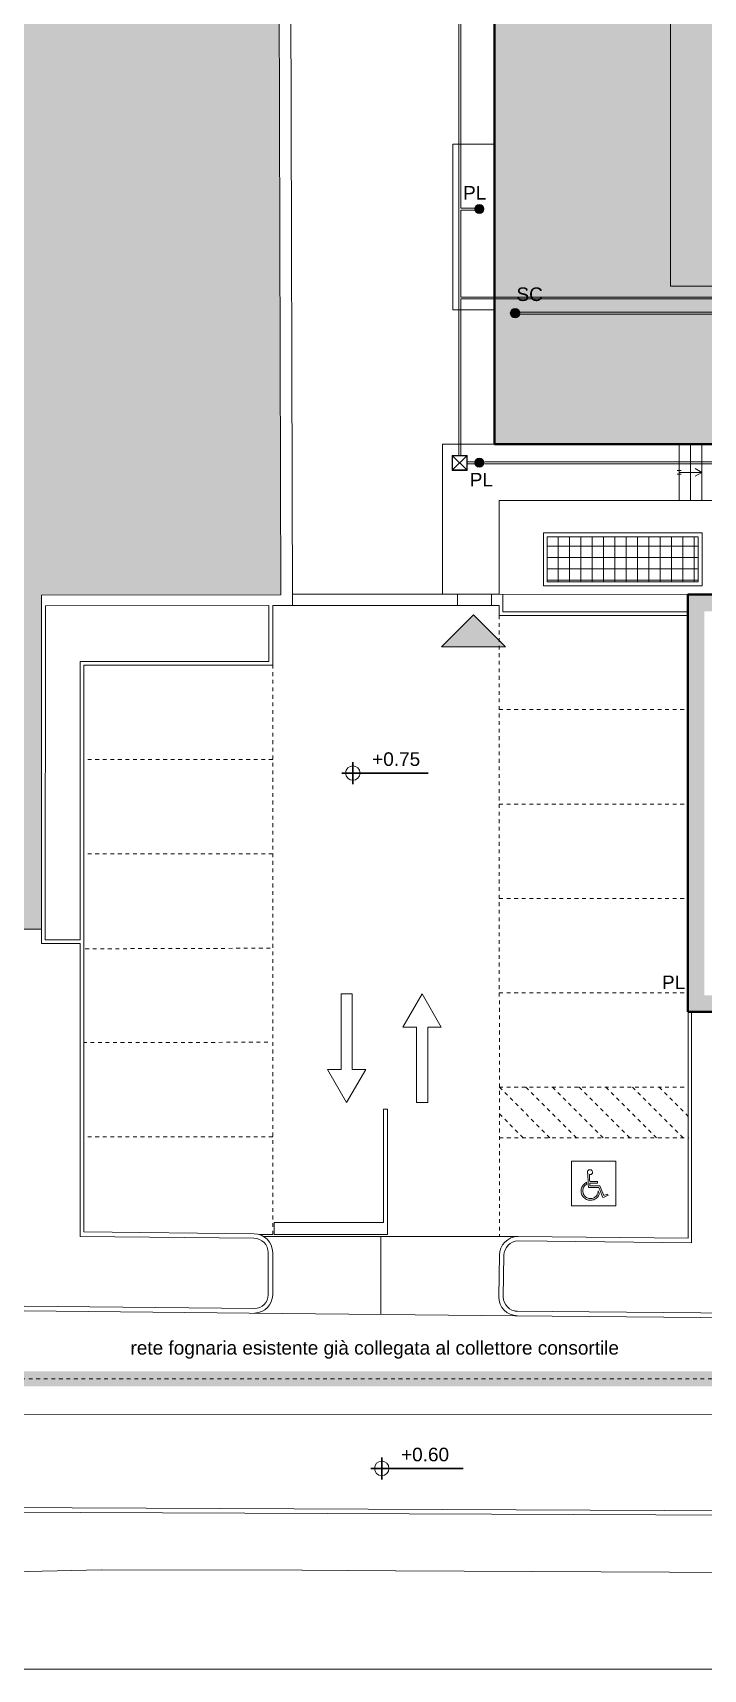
# Model space of a CAD drawing. Header units: millimetres. Extents: x -19 to 261, y -91 to 25.
# Drawn here: x 71.58 to 89.34, y -91.27 to -47.89 of the extents above; entities that cross this region are included whole.
import ezdxf

# ---------------------------------------------------------------- set-up
doc = ezdxf.new("R2010")
doc.units = ezdxf.units.MM
doc.linetypes.add('LINEA-LINEETTE2_S13', pattern=[0.1, 0, -0.1])
doc.linetypes.add('NASCOSTA2_S15', pattern=[0.5, 0, -0.1, 0, -0.1, 0, -0.1, 0, -0.1, 0, -0.1])
for name, color, linetype, lineweight, true_color in [('XR$4$Pareti', 7, 'Continuous', 30, 0x000000), ('XR$4$Scale', 7, 'Continuous', 18, 0x000000), ('XR$4$STANDARD_1', 7, 'Continuous', 18, 0x000000), ('XR$4$Testo generale', 7, 'Continuous', 18, 0x000000)]:
    doc.layers.add(name, color=color, linetype=linetype, lineweight=lineweight, true_color=true_color)
doc.styles.add('ARIAL', font='arial.ttf')

# ---------------------------------------------------------------- blocks, each defined once
blk = doc.blocks.new('ELEMENTO_RETINO_24')
at = {"layer": 'XR$4$STANDARD_1', "lineweight": 18, "true_color": 0x579100}
for points in [[(72.169, -83.372), (72.169, -83.772), (71.169, -83.772), (71.169, -83.372)], [(73.169, -83.372), (73.169, -83.772), (72.169, -83.772), (72.169, -83.372)], [(74.169, -83.372), (74.169, -83.772), (73.169, -83.772), (73.169, -83.372)], [(75.169, -83.372), (75.169, -83.772), (74.169, -83.772), (74.169, -83.372)], [(76.169, -83.372), (76.169, -83.772), (75.169, -83.772), (75.169, -83.372)], [(77.169, -83.372), (77.169, -83.772), (76.169, -83.772), (76.169, -83.372)], [(78.169, -83.372), (78.169, -83.772), (77.169, -83.772), (77.169, -83.372)], [(79.169, -83.372), (79.169, -83.772), (78.169, -83.772), (78.169, -83.372)], [(80.169, -83.372), (80.169, -83.772), (79.169, -83.772), (79.169, -83.372)], [(81.169, -83.372), (81.169, -83.772), (80.169, -83.772), (80.169, -83.372)], [(82.169, -83.372), (82.169, -83.772), (81.169, -83.772), (81.169, -83.372)], [(83.169, -83.372), (83.169, -83.772), (82.169, -83.772), (82.169, -83.372)], [(84.169, -83.372), (84.169, -83.772), (83.169, -83.772), (83.169, -83.372)], [(85.169, -83.372), (85.169, -83.772), (84.169, -83.772), (84.169, -83.372)], [(86.169, -83.372), (86.169, -83.772), (85.169, -83.772), (85.169, -83.372)], [(87.169, -83.372), (87.169, -83.772), (86.169, -83.772), (86.169, -83.372)], [(88.169, -83.372), (88.169, -83.772), (87.169, -83.772), (87.169, -83.372)], [(89.169, -83.372), (89.169, -83.772), (88.169, -83.772), (88.169, -83.372)], [(90.169, -83.372), (90.169, -83.772), (89.169, -83.772), (89.169, -83.372)]]:
    blk.add_hatch(color=74, dxfattribs=at).paths.add_polyline_path(points, flags=0)
at = {"layer": 'XR$4$STANDARD_1', "color": 18, "linetype": 'NASCOSTA2_S15', "lineweight": 18, "true_color": 0x000000}
for p, q in [((134.169, -83.57), (33.781, -83.574)), ((72.169, -83.572), (71.169, -83.572)), ((73.169, -83.572), (72.169, -83.572)), ((74.169, -83.572), (73.169, -83.572)), ((75.169, -83.572), (74.169, -83.572)), ((76.169, -83.572), (75.169, -83.572)), ((77.169, -83.572), (76.169, -83.572)), ((78.169, -83.572), (77.169, -83.572)), ((79.169, -83.572), (78.169, -83.572)), ((80.169, -83.572), (79.169, -83.572)), ((81.169, -83.572), (80.169, -83.572)), ((82.169, -83.572), (81.169, -83.572)), ((83.169, -83.572), (82.169, -83.572)), ((84.169, -83.572), (83.169, -83.572)), ((85.169, -83.572), (84.169, -83.572)), ((86.169, -83.572), (85.169, -83.572)), ((87.169, -83.572), (86.169, -83.572)), ((88.169, -83.572), (87.169, -83.572)), ((89.169, -83.572), (88.169, -83.572)), ((90.169, -83.572), (89.169, -83.572))]:
    blk.add_line(p, q, dxfattribs=at)

msp = doc.modelspace()

# ---------------------------------------------------------------- hatches: boundary and pattern name
at = {"layer": 'XR$4$STANDARD_1', "lineweight": 5, "true_color": 0x0000ff}
h = msp.add_hatch(dxfattribs=at)
h.set_pattern_fill('RETINO', color=5, scale=0.75, style=0, pattern_type=2)
h.set_pattern_definition([(0, (1.5, 1.5), (0.75, 0.75), [0.75, -0.75]), (90, (1.5, 1.5), (-0.75, 0.75), [0.75, -0.75])])
h.paths.add_polyline_path([(63.85, -5.361), (33.781, -5.361), (33.781, -19.979), (42.397, -19.979), (42.397, -18.979), (51.397, -18.979), (51.397, -19.979), (57.397, -19.979), (57.397, -23.979), (58.897, -23.979), (58.897, -27.479), (56.897, -27.479), (56.897, -30.979), (53.397, -30.979), (53.397, -31.979), (40.897, -31.979), (40.897, -30.979), (33.781, -30.979), (33.781, -79.858), (47.301, -79.799), (47.31, -71.607), (48.194, -71.612), (48.194, -68.151), (47.194, -68.151), (47.194, -63.651), (50.694, -63.651), (50.694, -61.651), (55.694, -61.651), (55.694, -59.651), (56.694, -59.651), (56.694, -54.151), (54.694, -54.151), (54.694, -49.651), (57.694, -49.651), (57.694, -48.151), (64.194, -48.151), (64.194, -51.151), (70.194, -51.151), (70.194, -56.151), (69.194, -56.151), (69.194, -64.151), (70.194, -64.151), (70.194, -69.151), (69.194, -69.151), (69.194, -71.653), (71.806, -71.653), (71.806, -62.797), (78.148, -62.793), (78.027, -17.953), (63.85, -17.953)], flags=0)
at = {"layer": 'XR$4$STANDARD_1', "lineweight": 18, "true_color": 0xffff9b}
for points in [[(88.471, -32.755), (83.806, -32.755), (83.806, -58.795), (91.006, -58.795), (91.006, -55.12), (90.603, -55.12), (90.603, -54.61), (88.471, -54.61), (88.471, -44.47), (89.498, -44.47), (89.498, -39.73), (88.471, -39.73)], [(88.471, -44.47), (88.471, -54.61), (90.603, -54.61), (90.603, -45.285), (89.498, -45.285), (89.498, -44.47)]]:
    msp.add_hatch(color=51, dxfattribs=at).paths.add_polyline_path(points, flags=0)
at = {"layer": 'XR$4$STANDARD_1', "lineweight": 18, "true_color": 0x009999}
for points in [[(83.287, -52.558), (83.288, -52.552), (83.288, -52.546), (83.29, -52.539), (83.291, -52.533), (83.293, -52.527), (83.295, -52.521), (83.297, -52.516), (83.3, -52.51), (83.303, -52.504), (83.306, -52.499), (83.31, -52.494), (83.314, -52.489), (83.318, -52.484), (83.322, -52.48), (83.327, -52.475), (83.331, -52.471), (83.336, -52.467), (83.342, -52.464), (83.347, -52.461), (83.352, -52.458), (83.358, -52.455), (83.364, -52.452), (83.37, -52.45), (83.376, -52.449), (83.382, -52.447), (83.388, -52.446), (83.394, -52.445), (83.401, -52.445), (83.407, -52.444), (83.413, -52.445), (83.419, -52.445), (83.426, -52.446), (83.432, -52.447), (83.438, -52.449), (83.444, -52.45), (83.45, -52.452), (83.456, -52.455), (83.461, -52.458), (83.467, -52.461), (83.472, -52.464), (83.477, -52.467), (83.482, -52.471), (83.487, -52.475), (83.492, -52.48), (83.496, -52.484), (83.5, -52.489), (83.504, -52.494), (83.508, -52.499), (83.511, -52.504), (83.514, -52.51), (83.517, -52.516), (83.519, -52.521), (83.521, -52.527), (83.523, -52.533), (83.524, -52.539), (83.525, -52.546), (83.526, -52.552), (83.527, -52.558), (83.527, -52.564), (83.527, -52.571), (83.526, -52.577), (83.525, -52.583), (83.524, -52.589), (83.523, -52.596), (83.521, -52.602), (83.519, -52.607), (83.517, -52.613), (83.514, -52.619), (83.511, -52.624), (83.508, -52.63), (83.504, -52.635), (83.5, -52.64), (83.496, -52.645), (83.492, -52.649), (83.487, -52.654), (83.482, -52.658), (83.477, -52.662), (83.472, -52.665), (83.467, -52.668), (83.461, -52.671), (83.456, -52.674), (83.45, -52.676), (83.444, -52.679), (83.438, -52.68), (83.432, -52.682), (83.426, -52.683), (83.419, -52.684), (83.413, -52.684), (83.407, -52.684), (83.401, -52.684), (83.394, -52.684), (83.388, -52.683), (83.382, -52.682), (83.376, -52.68), (83.37, -52.679), (83.364, -52.676), (83.358, -52.674), (83.352, -52.671), (83.347, -52.668), (83.342, -52.665), (83.336, -52.662), (83.331, -52.658), (83.327, -52.654), (83.322, -52.649), (83.318, -52.645), (83.314, -52.64), (83.31, -52.635), (83.306, -52.63), (83.303, -52.624), (83.3, -52.619), (83.297, -52.613), (83.295, -52.607), (83.293, -52.602), (83.291, -52.596), (83.29, -52.589), (83.288, -52.583), (83.288, -52.577), (83.287, -52.571), (83.287, -52.564)], [(83.287, -59.282), (83.288, -59.275), (83.288, -59.269), (83.29, -59.263), (83.291, -59.257), (83.293, -59.251), (83.295, -59.245), (83.297, -59.239), (83.3, -59.234), (83.303, -59.228), (83.306, -59.223), (83.31, -59.217), (83.314, -59.212), (83.318, -59.208), (83.322, -59.203), (83.327, -59.199), (83.331, -59.195), (83.336, -59.191), (83.342, -59.187), (83.347, -59.184), (83.352, -59.181), (83.358, -59.178), (83.364, -59.176), (83.37, -59.174), (83.376, -59.172), (83.382, -59.171), (83.388, -59.169), (83.394, -59.169), (83.401, -59.168), (83.407, -59.168), (83.413, -59.168), (83.419, -59.169), (83.426, -59.169), (83.432, -59.171), (83.438, -59.172), (83.444, -59.174), (83.45, -59.176), (83.456, -59.178), (83.461, -59.181), (83.467, -59.184), (83.472, -59.187), (83.477, -59.191), (83.482, -59.195), (83.487, -59.199), (83.492, -59.203), (83.496, -59.208), (83.5, -59.212), (83.504, -59.217), (83.508, -59.223), (83.511, -59.228), (83.514, -59.234), (83.517, -59.239), (83.519, -59.245), (83.521, -59.251), (83.523, -59.257), (83.524, -59.263), (83.525, -59.269), (83.526, -59.275), (83.527, -59.282), (83.527, -59.288), (83.527, -59.294), (83.526, -59.301), (83.525, -59.307), (83.524, -59.313), (83.523, -59.319), (83.521, -59.325), (83.519, -59.331), (83.517, -59.337), (83.514, -59.342), (83.511, -59.348), (83.508, -59.353), (83.504, -59.359), (83.5, -59.364), (83.496, -59.368), (83.492, -59.373), (83.487, -59.377), (83.482, -59.381), (83.477, -59.385), (83.472, -59.389), (83.467, -59.392), (83.461, -59.395), (83.456, -59.398), (83.45, -59.4), (83.444, -59.402), (83.438, -59.404), (83.432, -59.405), (83.426, -59.407), (83.419, -59.407), (83.413, -59.408), (83.407, -59.408), (83.401, -59.408), (83.394, -59.407), (83.388, -59.407), (83.382, -59.405), (83.376, -59.404), (83.37, -59.402), (83.364, -59.4), (83.358, -59.398), (83.352, -59.395), (83.347, -59.392), (83.342, -59.389), (83.336, -59.385), (83.331, -59.381), (83.327, -59.377), (83.322, -59.373), (83.318, -59.368), (83.314, -59.364), (83.31, -59.359), (83.306, -59.353), (83.303, -59.348), (83.3, -59.342), (83.297, -59.337), (83.295, -59.331), (83.293, -59.325), (83.291, -59.319), (83.29, -59.313), (83.288, -59.307), (83.288, -59.301), (83.287, -59.294), (83.287, -59.288)], [(83.287, -59.282), (83.288, -59.275), (83.288, -59.269), (83.29, -59.263), (83.291, -59.257), (83.293, -59.251), (83.295, -59.245), (83.297, -59.239), (83.3, -59.234), (83.303, -59.228), (83.306, -59.223), (83.31, -59.217), (83.314, -59.212), (83.318, -59.208), (83.322, -59.203), (83.327, -59.199), (83.331, -59.195), (83.336, -59.191), (83.342, -59.187), (83.347, -59.184), (83.352, -59.181), (83.358, -59.178), (83.364, -59.176), (83.37, -59.174), (83.376, -59.172), (83.382, -59.171), (83.388, -59.169), (83.394, -59.169), (83.401, -59.168), (83.407, -59.168), (83.413, -59.168), (83.419, -59.169), (83.426, -59.169), (83.432, -59.171), (83.438, -59.172), (83.444, -59.174), (83.45, -59.176), (83.456, -59.178), (83.461, -59.181), (83.467, -59.184), (83.472, -59.187), (83.477, -59.191), (83.482, -59.195), (83.487, -59.199), (83.492, -59.203), (83.496, -59.208), (83.5, -59.212), (83.504, -59.217), (83.508, -59.223), (83.511, -59.228), (83.514, -59.234), (83.517, -59.239), (83.519, -59.245), (83.521, -59.251), (83.523, -59.257), (83.524, -59.263), (83.525, -59.269), (83.526, -59.275), (83.527, -59.282), (83.527, -59.288), (83.527, -59.294), (83.526, -59.301), (83.525, -59.307), (83.524, -59.313), (83.523, -59.319), (83.521, -59.325), (83.519, -59.331), (83.517, -59.337), (83.514, -59.342), (83.511, -59.348), (83.508, -59.353), (83.504, -59.359), (83.5, -59.364), (83.496, -59.368), (83.492, -59.373), (83.487, -59.377), (83.482, -59.381), (83.477, -59.385), (83.472, -59.389), (83.467, -59.392), (83.461, -59.395), (83.456, -59.398), (83.45, -59.4), (83.444, -59.402), (83.438, -59.404), (83.432, -59.405), (83.426, -59.407), (83.419, -59.407), (83.413, -59.408), (83.407, -59.408), (83.401, -59.408), (83.394, -59.407), (83.388, -59.407), (83.382, -59.405), (83.376, -59.404), (83.37, -59.402), (83.364, -59.4), (83.358, -59.398), (83.352, -59.395), (83.347, -59.392), (83.342, -59.389), (83.336, -59.385), (83.331, -59.381), (83.327, -59.377), (83.322, -59.373), (83.318, -59.368), (83.314, -59.364), (83.31, -59.359), (83.306, -59.353), (83.303, -59.348), (83.3, -59.342), (83.297, -59.337), (83.295, -59.331), (83.293, -59.325), (83.291, -59.319), (83.29, -59.313), (83.288, -59.307), (83.288, -59.301), (83.287, -59.294), (83.287, -59.288)]]:
    msp.add_hatch(color=134, dxfattribs=at).paths.add_polyline_path(points, flags=0)
at = {"layer": 'XR$4$STANDARD_1', "lineweight": 18, "true_color": 0xf62d00}
msp.add_hatch(color=20, dxfattribs=at).paths.add_polyline_path([(84.479, -55.327), (84.477, -55.305), (84.471, -55.284), (84.462, -55.264), (84.449, -55.247), (84.434, -55.231), (84.416, -55.219), (84.396, -55.209), (84.375, -55.204), (84.354, -55.202), (84.332, -55.204), (84.311, -55.209), (84.291, -55.219), (84.273, -55.231), (84.258, -55.247), (84.245, -55.264), (84.236, -55.284), (84.23, -55.305), (84.229, -55.327), (84.23, -55.349), (84.236, -55.37), (84.245, -55.389), (84.258, -55.407), (84.273, -55.423), (84.291, -55.435), (84.311, -55.444), (84.332, -55.45), (84.354, -55.452), (84.375, -55.45), (84.396, -55.444), (84.416, -55.435), (84.434, -55.423), (84.449, -55.407), (84.462, -55.389), (84.471, -55.37), (84.477, -55.349)], flags=0)
at = {"layer": 'XR$4$STANDARD_1', "lineweight": 5, "true_color": 0x0000ff}
h = msp.add_hatch(dxfattribs=at)
h.set_pattern_fill('TRATTEGGIO_4', color=5, scale=0.2, style=0, pattern_type=2)
h.set_pattern_definition([(0, (0, 0), (0, 0.3), []), (90, (0, 0), (-0.3, 2e-17), [])])
h.paths.add_polyline_path([(85.208, -62.45), (89.208, -62.45), (89.208, -61.25), (85.208, -61.25)], flags=0)
at = {"layer": 'XR$4$STANDARD_1', "lineweight": 40, "true_color": 0xb9b1a2}
h = msp.add_hatch(color=253, dxfattribs=at)
h.paths.add_polyline_path([(88.936, -73.336), (88.938, -73.845), (101.693, -73.845), (101.693, -62.785), (88.936, -62.785)], flags=0)
h.paths.add_polyline_path([(89.373, -63.225), (95.408, -63.225), (95.408, -73.405), (89.373, -73.405)], flags=0)
h.paths.add_polyline_path([(95.808, -73.405), (95.808, -63.225), (101.253, -63.225), (101.253, -73.405)], flags=0)
at = {"layer": 'XR$4$STANDARD_1', "lineweight": 5, "true_color": 0xff0000}
msp.add_hatch(color=1, dxfattribs=at).paths.add_polyline_path([(84.1, -64.17), (83.252, -63.322), (82.403, -64.17)], flags=0)

# ---------------------------------------------------------------- linework, layer by layer
at = {"layer": 'XR$4$Pareti', "color": 18, "lineweight": 18, "true_color": 0x000000}
for points in [[(101.345, -58.795), (83.806, -58.795), (83.806, -32.755)], [(90.603, -54.61), (88.471, -54.61), (88.471, -44.47), (89.498, -44.47)]]:
    msp.add_lwpolyline(points, dxfattribs=at)
at = {"layer": 'XR$4$Scale', "color": 18, "lineweight": 5, "true_color": 0x000000}
for p, q in [((83.803, -50.842), (82.708, -50.842)), ((82.708, -50.842), (82.708, -55.24)), ((82.708, -55.24), (83.803, -55.24))]:
    msp.add_line(p, q, dxfattribs=at)
at = {"layer": 'XR$4$STANDARD_1', "color": 5, "lineweight": 5, "true_color": 0x0000ff}
for p, q in [((78.025, -17.45), (78.148, -62.793)), ((78.025, -17.45), (78.148, -62.793)), ((78.457, -63.072), (78.325, -17.644)), ((82.433, -58.795), (83.806, -58.795)), ((82.433, -62.773), (82.433, -58.795)), ((88.703, -60.295), (88.703, -58.795)), ((88.703, -58.795), (88.703, -60.295)), ((89.003, -58.795), (89.003, -60.295)), ((89.303, -58.795), (89.303, -60.295)), ((88.653, -59.495), (88.753, -59.495)), ((88.653, -59.595), (88.753, -59.595)), ((88.703, -59.545), (89.303, -59.545)), ((89.303, -59.545), (89.124, -59.442)), ((89.303, -59.545), (89.124, -59.649)), ((83.933, -62.772), (83.933, -60.295)), ((83.933, -60.295), (91.108, -60.295)), ((89.308, -61.15), (85.108, -61.15)), ((85.108, -61.15), (85.108, -62.55)), ((89.308, -62.55), (89.308, -61.15)), ((89.208, -61.25), (85.208, -61.25)), ((85.208, -61.25), (85.208, -62.45)), ((89.208, -62.45), (89.208, -61.25)), ((85.208, -62.45), (89.208, -62.45)), ((71.806, -62.797), (78.148, -62.793)), ((71.806, -62.797), (78.148, -62.793)), ((71.806, -72.031), (71.806, -62.797)), ((71.806, -62.797), (71.806, -72.031)), ((71.806, -62.797), (71.806, -72.031)), ((83.933, -62.772), (78.457, -62.772)), ((82.833, -63.071), (82.833, -62.772)), ((83.733, -63.071), (83.733, -62.772)), ((88.936, -62.785), (83.933, -62.772)), ((84.033, -63.24), (84.033, -62.772)), ((85.108, -62.55), (89.308, -62.55)), ((71.906, -71.931), (71.915, -63.079)), ((77.833, -63.075), (71.915, -63.079)), ((77.833, -64.557), (77.833, -63.075)), ((83.933, -63.072), (77.933, -63.075)), ((77.933, -64.657), (77.933, -63.075)), ((78.338, -63.072), (78.338, -63.072)), ((83.252, -63.322), (82.403, -64.17)), ((83.252, -63.322), (82.403, -64.17)), ((83.252, -63.322), (84.1, -64.17)), ((83.252, -63.322), (84.1, -64.17)), ((83.933, -63.34), (83.933, -63.072)), ((84.033, -63.24), (88.933, -63.24)), ((83.933, -63.34), (88.933, -63.34)), ((82.403, -64.17), (84.1, -64.17)), ((82.403, -64.17), (84.1, -64.17)), ((72.833, -64.557), (77.833, -64.557)), ((72.833, -64.557), (72.833, -71.931)), ((77.933, -64.657), (72.933, -64.657)), ((72.933, -64.657), (72.933, -79.678)), ((69.201, -71.653), (71.806, -71.653)), ((71.906, -71.931), (72.833, -71.931)), ((71.806, -72.031), (72.833, -72.031)), ((72.833, -79.701), (72.833, -72.031)), ((72.833, -72.031), (72.833, -79.799)), ((79.743, -73.368), (79.743, -75.368)), ((80.043, -73.368), (79.743, -73.368)), ((79.743, -73.368), (79.743, -75.368)), ((80.043, -73.368), (79.743, -73.368)), ((80.043, -73.368), (80.043, -75.368)), ((80.043, -73.368), (80.043, -75.368)), ((81.385, -74.248), (81.893, -73.368)), ((81.385, -74.248), (81.893, -73.368)), ((82.401, -74.248), (81.893, -73.368)), ((82.401, -74.248), (81.893, -73.368)), ((88.938, -73.845), (88.938, -79.843)), ((89.033, -79.964), (89.033, -73.845)), ((81.743, -74.248), (81.385, -74.248)), ((81.743, -74.248), (81.385, -74.248)), ((81.743, -76.248), (81.743, -74.248)), ((81.743, -76.248), (81.743, -74.248)), ((82.043, -76.248), (82.043, -74.248)), ((82.043, -74.248), (82.401, -74.248)), ((82.043, -76.248), (82.043, -74.248)), ((82.043, -74.248), (82.401, -74.248)), ((79.743, -75.368), (79.385, -75.368)), ((79.385, -75.368), (79.893, -76.248)), ((79.743, -75.368), (79.385, -75.368)), ((79.385, -75.368), (79.893, -76.248)), ((80.401, -75.368), (79.893, -76.248)), ((80.401, -75.368), (79.893, -76.248)), ((80.043, -75.368), (80.401, -75.368)), ((80.043, -75.368), (80.401, -75.368)), ((81.743, -76.248), (82.043, -76.248)), ((81.743, -76.248), (82.043, -76.248)), ((80.872, -76.423), (80.872, -79.423)), ((80.972, -76.423), (80.872, -76.423)), ((80.972, -79.423), (80.972, -76.423)), ((87.026, -77.805), (85.846, -77.805)), ((85.846, -77.805), (85.846, -78.985)), ((87.026, -77.805), (85.846, -77.805)), ((85.846, -77.805), (85.846, -78.985)), ((87.026, -78.985), (87.026, -77.805)), ((87.026, -78.985), (87.026, -77.805)), ((85.846, -78.985), (87.026, -78.985)), ((85.846, -78.985), (87.026, -78.985)), ((72.833, -79.799), (77.437, -79.845)), ((77.438, -79.725), (72.933, -79.678)), ((77.933, -79.745), (77.572, -79.745)), ((83.941, -79.797), (77.695, -79.797)), ((80.872, -79.423), (77.972, -79.423)), ((77.972, -79.423), (77.972, -79.743)), ((80.972, -79.743), (77.972, -79.743)), ((80.801, -79.797), (80.801, -81.862)), ((80.972, -79.743), (80.972, -79.423)), ((83.941, -79.797), (84.436, -79.796)), ((84.436, -79.796), (88.938, -79.843)), ((77.813, -81.34), (77.813, -80.225)), ((77.933, -81.34), (77.934, -80.225)), ((84.437, -79.917), (89.033, -79.964)), ((83.922, -81.398), (83.941, -80.283)), ((84.042, -81.398), (84.061, -80.297)), ((77.45, -81.707), (71.346, -81.645)), ((71.346, -81.765), (77.306, -81.826)), ((77.306, -81.826), (84.347, -81.898)), ((84.347, -81.778), (97.148, -81.898)), ((84.347, -81.898), (97.161, -82.018)), ((95.511, -84.521), (33.801, -84.479)), ((48.606, -87.01), (102.889, -87.24)), ((66.974, -86.968), (102.659, -87.119)), ((67.5, -88.76), (73.392, -88.634)), ((67.5, -88.76), (73.392, -88.634)), ((73.389, -88.633), (73.396, -88.635)), ((73.389, -88.633), (73.396, -88.635)), ((73.393, -88.63), (73.391, -88.637)), ((73.393, -88.63), (73.391, -88.637)), ((73.392, -88.634), (78.71, -88.641)), ((73.392, -88.634), (78.71, -88.641)), ((78.706, -88.64), (78.713, -88.642)), ((78.706, -88.64), (78.713, -88.642)), ((78.711, -88.638), (78.709, -88.645)), ((78.711, -88.638), (78.709, -88.645)), ((78.71, -88.641), (81.19, -88.66)), ((78.71, -88.641), (81.19, -88.66)), ((81.187, -88.659), (81.194, -88.661)), ((81.187, -88.659), (81.194, -88.661)), ((81.191, -88.657), (81.189, -88.664)), ((81.191, -88.657), (81.189, -88.664)), ((81.19, -88.66), (98.222, -88.739)), ((81.19, -88.66), (98.222, -88.739)), ((33.781, -91.269), (160.419, -91.269))]:
    msp.add_line(p, q, dxfattribs=at)
at = {"layer": 'XR$4$STANDARD_1', "color": 1, "lineweight": 20, "true_color": 0xff0000}
for p, q in [((82.866, -52.546), (82.866, -32.662)), ((82.916, -52.546), (82.916, -46.048)), ((82.866, -59.095), (82.866, -52.546)), ((82.916, -52.546), (83.277, -52.546)), ((82.916, -52.596), (83.277, -52.596)), ((82.916, -54.898), (82.916, -52.596)), ((82.916, -54.898), (89.866, -54.898)), ((82.916, -54.948), (89.869, -54.948)), ((82.916, -59.095), (82.916, -54.948)), ((83.085, -59.27), (83.277, -59.27)), ((83.085, -59.32), (83.277, -59.32)), ((83.545, -59.27), (99.556, -59.27)), ((83.545, -59.32), (99.559, -59.32))]:
    msp.add_line(p, q, dxfattribs=at)
at = {"layer": 'XR$4$STANDARD_1', "color": 18, "lineweight": 40, "true_color": 0x000000}
for p, q in [((83.806, -58.795), (83.806, -32.755)), ((91.006, -58.795), (83.806, -58.795)), ((101.693, -62.785), (88.936, -62.785)), ((88.936, -62.785), (88.936, -73.845)), ((88.936, -73.845), (101.693, -73.845))]:
    msp.add_line(p, q, dxfattribs=at)
at = {"layer": 'XR$4$STANDARD_1', "color": 18, "lineweight": 20, "true_color": 0x000000}
for p, q in [((84.476, -55.302), (99.086, -55.302)), ((84.476, -55.352), (99.086, -55.352)), ((82.685, -59.095), (83.085, -59.095)), ((82.685, -59.495), (82.685, -59.095)), ((82.698, -59.107), (83.073, -59.107)), ((82.698, -59.482), (82.698, -59.107)), ((83.073, -59.482), (82.698, -59.107)), ((83.073, -59.107), (82.698, -59.482)), ((83.073, -59.107), (83.073, -59.482)), ((83.085, -59.095), (83.085, -59.495)), ((83.085, -59.495), (82.685, -59.495)), ((83.073, -59.482), (82.698, -59.482))]:
    msp.add_line(p, q, dxfattribs=at)
at = {"layer": 'XR$4$STANDARD_1', "color": 18, "linetype": 'LINEA-LINEETTE2_S13', "lineweight": 5, "true_color": 0x000000}
for p, q in [((83.933, -63.34), (83.941, -79.804)), ((77.933, -79.745), (77.933, -64.657)), ((77.933, -79.745), (77.933, -64.657)), ((83.933, -65.826), (88.933, -65.826)), ((83.933, -65.826), (88.933, -65.826)), ((77.933, -67.157), (72.933, -67.157)), ((77.933, -67.157), (72.933, -67.157)), ((83.933, -68.336), (88.933, -68.336)), ((83.933, -68.336), (88.933, -68.336)), ((77.933, -69.657), (72.933, -69.657)), ((77.933, -69.657), (72.933, -69.657)), ((83.933, -70.836), (88.933, -70.836)), ((83.933, -70.836), (88.933, -70.836)), ((77.869, -72.157), (72.933, -72.173)), ((77.869, -72.157), (72.933, -72.173)), ((83.933, -73.336), (88.933, -73.336)), ((83.933, -73.336), (88.933, -73.336)), ((77.805, -74.65), (72.933, -74.657)), ((77.805, -74.65), (72.933, -74.657)), ((83.933, -75.836), (88.933, -75.836)), ((83.933, -75.836), (88.933, -75.836)), ((83.939, -75.836), (85.283, -77.186)), ((83.939, -75.836), (85.283, -77.186)), ((84.64, -75.836), (85.99, -77.186)), ((84.64, -75.836), (85.99, -77.186)), ((85.347, -75.836), (86.697, -77.186)), ((85.347, -75.836), (86.697, -77.186)), ((86.054, -75.836), (87.404, -77.186)), ((86.054, -75.836), (87.404, -77.186)), ((86.761, -75.836), (88.111, -77.186)), ((86.761, -75.836), (88.111, -77.186)), ((87.469, -75.836), (88.819, -77.186)), ((87.469, -75.836), (88.819, -77.186)), ((88.176, -75.836), (88.938, -76.616)), ((88.176, -75.836), (88.938, -76.616)), ((83.939, -76.543), (84.576, -77.186)), ((83.939, -76.543), (84.576, -77.186)), ((77.933, -77.157), (72.933, -77.157)), ((77.933, -77.157), (72.933, -77.157)), ((83.939, -77.186), (88.938, -77.186)), ((83.939, -77.186), (88.938, -77.186)), ((83.939, -77.186), (88.956, -77.186)), ((83.939, -77.186), (88.956, -77.186))]:
    msp.add_line(p, q, dxfattribs=at)
at = {"layer": 'XR$4$STANDARD_1', "color": 1, "linetype": 'LINEA-LINEETTE2_S13', "lineweight": 18, "true_color": 0xff0000}
msp.add_line((83.933, -63.34), (83.941, -79.804), dxfattribs=at)
at = {"layer": 'XR$4$STANDARD_1', "color": 5, "lineweight": 30, "true_color": 0x0000ff}
for p, q in [((80.057, -67.806), (80.057, -67.222)), ((79.765, -67.514), (82.055, -67.514)), ((80.822, -86.237), (80.822, -85.652)), ((80.53, -85.945), (82.984, -85.945))]:
    msp.add_line(p, q, dxfattribs=at)
at = {"layer": 'XR$4$STANDARD_1', "color": 18, "lineweight": 18, "true_color": 0x000000}
for centre, radius in [((83.407, -52.564), 0.12), ((84.354, -55.327), 0.125), ((83.407, -59.288), 0.12), ((83.407, -59.288), 0.12)]:
    msp.add_circle(centre, radius, dxfattribs=at)
at = {"layer": 'XR$4$STANDARD_1', "color": 5, "lineweight": 18, "true_color": 0x0000ff}
for centre in [(80.057, -67.514), (80.822, -85.945)]:
    msp.add_circle(centre, 0.191, dxfattribs=at)
at = {"layer": 'XR$4$STANDARD_1', "color": 5, "lineweight": 5, "true_color": 0x0000ff}
for centre, radius, start, end in [((77.433, -80.225), 0.5, 0, 89.4166), ((84.441, -80.297), 0.5, 90.5834, 180), ((77.433, -80.225), 0.38, 0, 89.4166), ((84.441, -80.297), 0.38, 90.5834, 180), ((77.446, -81.34), 0.367, 270.5937, 0.0103), ((77.448, -81.342), 0.485, 270.8021, 0.2187), ((84.422, -81.398), 0.5, 180, 269.4166), ((84.422, -81.398), 0.38, 180, 269.4166)]:
    msp.add_arc(centre, radius, start, end, dxfattribs=at)
for points, knots in [([(86.282, -78.126), (86.279, -78.12), (86.271, -78.103), (86.275, -78.081), (86.28, -78.061), (86.293, -78.046), (86.309, -78.034), (86.328, -78.028), (86.349, -78.027), (86.369, -78.034), (86.385, -78.046), (86.398, -78.061), (86.405, -78.081), (86.406, -78.104), (86.399, -78.125), (86.386, -78.141), (86.369, -78.153), (86.35, -78.158), (86.335, -78.16), (86.326, -78.157), (86.324, -78.157)], [0, 0, 0, 0, 0.0253282, 0.0481379, 0.0663778, 0.0872491, 0.1064857, 0.1250254, 0.1471085, 0.1680393, 0.1867629, 0.2055686, 0.2265231, 0.2507943, 0.2721247, 0.2916686, 0.3123006, 0.3334344, 0.3501422, 0.3572917, 0.3572917, 0.3572917, 0.3572917]), ([(86.25, -78.362), (86.238, -78.369), (86.201, -78.389), (86.165, -78.422), (86.135, -78.464), (86.115, -78.512), (86.103, -78.562), (86.104, -78.615), (86.113, -78.669), (86.141, -78.722), (86.176, -78.768), (86.221, -78.802), (86.269, -78.825), (86.319, -78.838), (86.368, -78.839), (86.417, -78.831), (86.465, -78.814), (86.51, -78.785), (86.55, -78.746), (86.574, -78.709), (86.585, -78.679), (86.587, -78.672)], [0, 0, 0, 0, 0.0551406, 0.1061375, 0.1515891, 0.207786, 0.2618022, 0.3047317, 0.3666456, 0.4242417, 0.4815911, 0.5385321, 0.5920004, 0.6410166, 0.6899081, 0.7387684, 0.7893266, 0.8424635, 0.8980399, 0.9526464, 0.9810801, 0.9810801, 0.9810801, 0.9810801]), ([(86.556, -78.589), (86.556, -78.597), (86.554, -78.624), (86.548, -78.66), (86.526, -78.7), (86.498, -78.734), (86.463, -78.764), (86.421, -78.782), (86.378, -78.795), (86.332, -78.794), (86.287, -78.785), (86.243, -78.763), (86.204, -78.73), (86.171, -78.689), (86.153, -78.639), (86.148, -78.588), (86.153, -78.538), (86.17, -78.492), (86.196, -78.455), (86.224, -78.429), (86.247, -78.416), (86.253, -78.412)], [0, 0, 0, 0, 0.030828, 0.0720205, 0.1136711, 0.1615347, 0.2060995, 0.2513057, 0.2963185, 0.3385876, 0.3871613, 0.434128, 0.484781, 0.5403927, 0.5903303, 0.6388321, 0.695358, 0.739033, 0.7855657, 0.8281279, 0.8554877, 0.8554877, 0.8554877, 0.8554877])]:
    msp.add_open_spline(points, degree=3, knots=knots, dxfattribs=at)
for points in [[(86.253, -78.412), (86.252, -78.399), (86.251, -78.375), (86.25, -78.362)], [(86.282, -78.126), (86.286, -78.223), (86.294, -78.4), (86.299, -78.497)], [(86.299, -78.497), (86.371, -78.497), (86.504, -78.497), (86.577, -78.497)], [(86.333, -78.343), (86.331, -78.295), (86.327, -78.205), (86.324, -78.157)], [(86.54, -78.343), (86.486, -78.343), (86.387, -78.343), (86.333, -78.343)], [(86.338, -78.456), (86.337, -78.437), (86.336, -78.403), (86.335, -78.385)], [(86.335, -78.385), (86.388, -78.385), (86.486, -78.385), (86.54, -78.385)], [(86.605, -78.455), (86.536, -78.455), (86.408, -78.456), (86.338, -78.456)], [(86.54, -78.385), (86.54, -78.374), (86.54, -78.354), (86.54, -78.343)], [(86.577, -78.497), (86.604, -78.567), (86.653, -78.696), (86.679, -78.766)], [(86.703, -78.713), (86.678, -78.646), (86.631, -78.523), (86.605, -78.455)], [(86.587, -78.672), (86.579, -78.65), (86.564, -78.611), (86.556, -78.589)], [(86.679, -78.766), (86.717, -78.752), (86.785, -78.726), (86.823, -78.712)], [(86.808, -78.673), (86.781, -78.684), (86.731, -78.703), (86.703, -78.713)], [(86.823, -78.712), (86.819, -78.702), (86.812, -78.683), (86.808, -78.673)]]:
    msp.add_open_spline(points, degree=3, dxfattribs=at)

# ---------------------------------------------------------------- block references
at = {"layer": 'XR$4$STANDARD_1', "color": 74, "lineweight": 18, "true_color": 0x579100}
msp.add_blockref('ELEMENTO_RETINO_24', (0, 0), dxfattribs=at)

# ---------------------------------------------------------------- texts
at = {"layer": 'XR$4$STANDARD_1', "color": 18, "lineweight": 18, "true_color": 0x000000, "char_height": 0.36, "attachment_point": 7, "style": 'ARIAL'}
for s, insert, width in [('+0.75', (80.569, -67.33), 3.21652), ('+0.60', (81.334, -85.761), 3.2087)]:
    msp.add_mtext(s, dxfattribs=dict(at, insert=insert, width=width))
at = {"layer": 'XR$4$STANDARD_1', "color": 5, "lineweight": 5, "true_color": 0x0000ff, "insert": (74.166, -83.037), "char_height": 0.36, "width": 26.41696, "attachment_point": 7, "style": 'ARIAL'}
msp.add_mtext('rete fognaria esistente già collegata al collettore consortile', dxfattribs=at)
at = {"layer": 'XR$4$Testo generale', "color": 18, "lineweight": 5, "true_color": 0x000000, "char_height": 0.36, "attachment_point": 1, "style": 'ARIAL'}
for s, insert, width in [('PL', (82.978, -51.955), 1.91348), ('SC', (84.392, -54.643), 2.07391), ('PL', (83.154, -59.559), 1.91348), ('PL', (88.247, -72.882), 1.91348)]:
    msp.add_mtext(s, dxfattribs=dict(at, insert=insert, width=width))

doc.saveas('drawing.dxf')
